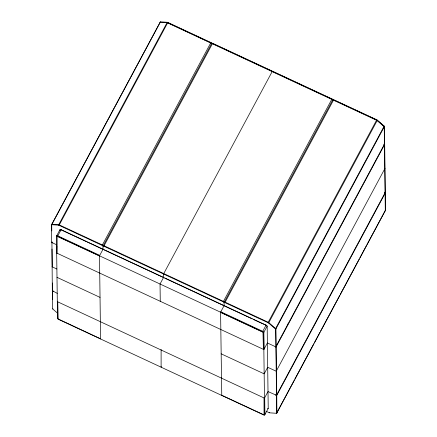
<?xml version="1.0" encoding="UTF-8"?>
<svg xmlns="http://www.w3.org/2000/svg" width="437" height="437" viewBox="0 0 437 437"><rect width="100%" height="100%" fill="white"/><g stroke="black" fill="none" stroke-linecap="round" stroke-linejoin="round"><path stroke-width="0.66" d="M51.779 230.9L51.713 224.361L58.7 224.733A0.95 0.306 28.2 0 1 59.301 224.913L102.373 244.977A0.95 0.306 28.2 0 1 103.23 245.714L104.077 245.774L223.444 301.388L224.301 302.125A0.95 0.306 28.2 0 1 225.148 302.18L268.22 322.249A0.95 0.306 28.2 0 1 268.826 322.626L275.889 328.804L276.124 346.164A0.95 0.306 28.2 0 1 275.987 346.29M276.867 412.85L276.758 395.452A0.95 0.306 28.2 0 0 276.058 394.791M56.679 244.791L52.549 242.863A0.95 0.306 28.2 0 1 51.692 242.125L51.473 224.837L160.242 21.976A0.95 0.306 28.2 0 1 160.494 21.85L167.251 22.287A0.95 0.306 28.2 0 1 167.852 22.467L210.918 42.536A0.95 0.306 28.2 0 1 211.776 43.274A0.95 0.306 28.2 0 1 212.622 43.329L331.994 98.942A0.95 0.306 28.2 0 1 332.852 99.685A0.95 0.306 28.2 0 1 333.699 99.74L376.77 119.804A0.95 0.306 28.2 0 1 377.371 120.186L384.199 126.08A0.95 0.306 28.2 0 1 384.451 126.435L384.675 143.724L275.9 346.585A0.95 0.306 28.2 0 1 275.053 346.53L267.384 342.958L263.85 349.556L56.679 253.034L56.821 246.091M51.473 224.837A0.95 0.306 28.2 0 1 51.719 224.711L160.494 21.85M51.719 224.711L58.476 225.148L167.251 22.287M58.476 225.148A0.95 0.306 28.2 0 1 59.077 225.328L167.852 22.467M57.302 293.385L52.314 290.725L51.927 242.393A0.95 0.306 28.2 0 1 52.172 242.267M52.664 242.655L51.703 242.808M56.466 236.204L60 229.605A1.256 0.399 28.2 0 1 61.114 229.682L266.046 325.155A1.256 0.399 28.2 0 1 267.171 326.128L268.225 408.387L264.685 414.986A1.256 0.399 28.2 0 1 263.571 414.915L58.645 319.436A1.256 0.399 28.2 0 1 57.52 318.464L56.466 236.204A1.256 0.399 28.2 0 1 57.58 236.28L262.506 331.754A1.256 0.399 28.2 0 1 263.631 332.726L264.685 414.986M57.58 236.28L61.114 229.682M52.232 266.352L52.008 266.767L56.876 269.034M52.314 290.725L52.445 282.985M57.493 313.105L52.801 309.057A0.95 0.306 28.2 0 1 52.549 308.697L52.549 290.987A0.95 0.306 28.2 0 1 53.085 290.922M52.801 309.057L52.97 308.741M57.526 301.213L57.302 301.634L264.472 398.156L268.007 391.557L276.468 395.283L385.297 192.324L384.686 144.407A0.95 0.306 28.2 0 0 384.292 143.942M57.52 318.464L57.689 313.924M100.739 338.653L100.57 338.97L99.505 255.809L103.045 249.216L103.001 246.135A0.95 0.306 28.2 0 0 102.149 245.397L210.918 42.536M211.776 43.274L103.23 245.714L103.76 245.649M103.001 246.135L103.853 246.189L212.622 43.329L214.474 44.366M100.352 321.692L100.521 321.375M161.111 349.474L161.111 367.173L161.335 366.758M103.853 246.189L223.22 301.809L331.994 98.942L332.404 99.472M383.915 144.21A0.95 0.306 28.2 0 0 384.451 144.144L384.227 126.856A0.95 0.306 28.2 0 0 383.976 126.495L377.147 120.607A0.95 0.306 28.2 0 0 376.541 120.224L333.475 100.155A0.95 0.306 28.2 0 0 332.628 100.1L224.301 302.125L224.05 301.77M223.22 301.809L224.077 302.546A0.95 0.306 28.2 0 1 224.924 302.601L333.699 99.74M221.422 378.098L221.592 377.787M221.756 395.168L220.581 312.22L224.115 305.621L224.077 302.546M262.506 331.754L266.046 325.155M266.122 325.199L260.807 322.894M275.9 346.585L275.681 329.296A0.95 0.306 28.2 0 0 275.425 328.941L268.597 323.047A0.95 0.306 28.2 0 0 267.996 322.664L376.77 119.804M268.597 323.047L377.371 120.186M263.631 332.726L267.171 326.128M275.425 328.941L384.199 126.08M275.681 329.296L384.451 126.435M275.168 346.322L275.911 347.268L276.523 395.185M287.196 325.172L287.836 323.981M275.911 347.268L384.686 144.407L384.238 144.199M384.992 168.365L276.217 371.226L267.695 367.26L264.161 373.853L221.111 353.801M275.791 394.922L275.676 395.13A0.95 0.306 28.2 0 1 276.534 395.867L276.758 413.156A0.95 0.306 28.2 0 1 276.506 413.282L269.749 412.845A0.95 0.306 28.2 0 1 269.148 412.665L266.16 411.272M276.534 395.867L385.308 193.007A0.95 0.306 28.2 0 0 384.762 192.438A0.95 0.306 28.2 0 0 385.297 192.324L384.85 192.116M269.148 412.665L269.318 412.348M276.506 413.282L294.145 380.398M294.789 379.196L313.81 343.717M314.454 342.515L319.933 332.295M320.578 331.093L339.598 295.62M340.243 294.418L359.269 258.939M359.913 257.737L366.681 245.113M367.004 244.512L385.057 210.842M385.226 210.525L385.281 210.421A0.95 0.306 28.2 0 0 385.527 210.295L385.308 193.007M276.758 413.156L385.527 210.295M212.224 43.481L212.628 43.509M276.938 412.818L276.736 412.861A0.956 0.306 28.2 0 0 276.982 412.736M51.757 224.318L51.943 224.29A0.95 0.306 28.2 0 0 51.697 224.416M163.514 22.298L166.89 22.522M167.568 22.566L211.328 43.066M215.703 44.94L271.699 71.029M272.928 71.602L291.386 80.206M292.615 80.779L331.383 98.838M333.699 99.92L376.77 119.984M59.077 225.328L102.149 245.397M224.924 302.601L267.996 322.664M61.12 229.862L82.08 239.629M82.664 239.897L86.739 241.798M87.324 242.071L92.562 244.512M93.147 244.78L103.045 249.396M104.257 249.959L162.979 277.315M164.793 278.161L234.019 310.412M234.603 310.685L252.073 318.824M253.236 319.365L255.563 320.452M256.148 320.725L260.223 322.621M99.729 255.394L57.804 235.86A1.256 0.399 28.2 0 0 56.69 235.789M220.805 311.799L262.73 331.333A1.256 0.399 28.2 0 1 263.855 332.306L264.074 349.136M99.505 255.989L57.105 236.313L57.127 253.242M220.581 312.4L262.987 332.235L263.402 349.349M56.99 277.337L100.04 297.389M100.57 338.79L58.165 318.955L57.75 301.841M221.641 395.201L264.046 414.877L264.024 397.949M266.291 325.472L266.674 325.8M376.923 120.071L384.003 126.227M275.84 328.717L275.654 328.52A0.95 0.306 28.2 0 1 275.905 328.881M272.311 71.318L163.536 273.999L163.58 277.419L160.04 284.017L160.264 301.295M264.696 397.736L264.909 414.566A1.256 0.399 28.2 0 1 264.587 414.729M60 229.605L60.016 230.812M52.014 249.046L52.227 265.685M52.549 290.987L52.659 299.635M332.628 100.1A0.95 0.306 28.2 0 0 331.77 99.363L212.398 43.749A0.95 0.306 28.2 0 0 211.552 43.695A0.95 0.306 28.2 0 0 210.694 42.952L167.628 22.888A0.95 0.306 28.2 0 0 167.027 22.708L160.264 22.271A0.95 0.306 28.2 0 0 160.018 22.396M52.62 242.366A0.95 0.306 28.2 0 1 52.462 242.278M52.172 242.065A0.95 0.306 28.2 0 1 51.981 241.863M52.462 242.322A0.95 0.306 28.2 0 1 52.773 242.448M384.675 143.724A0.95 0.306 28.2 0 1 384.292 143.833M275.594 346.279A0.95 0.306 28.2 0 1 276.135 346.852L276.752 394.764A0.95 0.306 28.2 0 1 276.217 394.835M383.915 144.259A0.95 0.306 28.2 0 1 384.462 144.827L385.073 192.744A0.95 0.306 28.2 0 1 384.828 192.87M384.691 192.957A0.95 0.306 28.2 0 1 385.084 193.427L385.303 210.716A0.95 0.306 28.2 0 1 385.205 210.831M268.225 408.387A1.256 0.399 28.2 0 1 267.52 408.475M52.325 291.408A0.95 0.306 28.2 0 1 53.172 291.463M57.93 318.376A1.256 0.399 28.2 0 1 57.744 318.043M52.604 290.458A0.95 0.306 28.2 0 1 52.538 290.305"/></g></svg>
